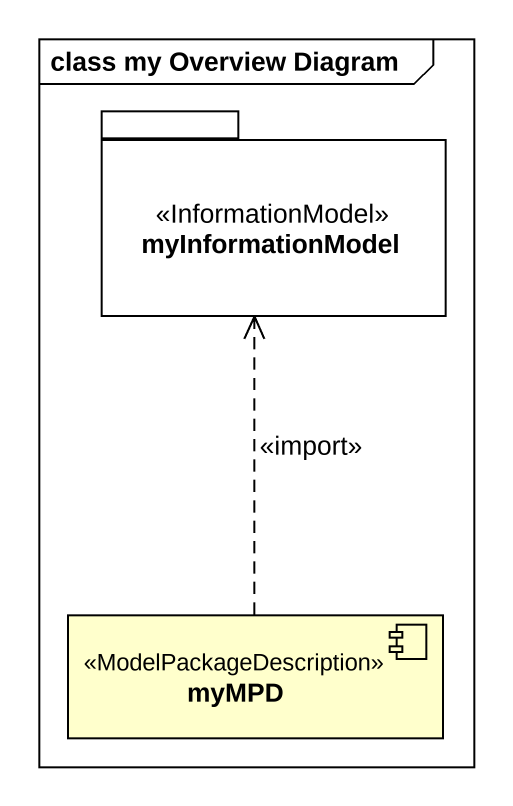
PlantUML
@startuml
mainframe class my Overview Diagram
package myInformationModel <<InformationModel>> {
}
component myMPD <<ModelPackageDescription>>
myMPD .up.> myInformationModel : <<import>>
@enduml
